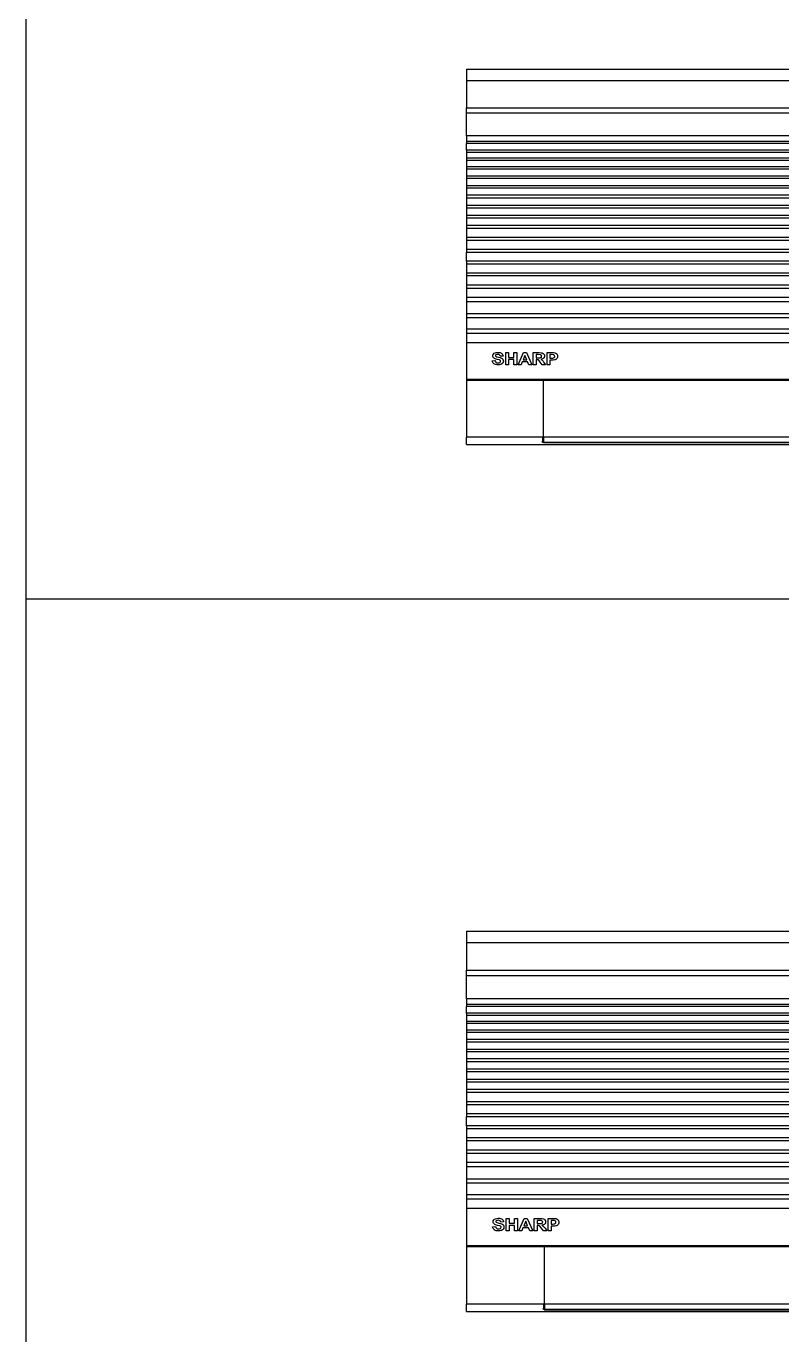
# Model space of a CAD drawing. Header units: inches. Extents: x 17074 to 430035, y 21644 to 175348.
# Drawn here: x 76378 to 77225, y 29474 to 30941 of the extents above; entities that cross this region are included whole.
import ezdxf

# ---------------------------------------------------------------- set-up
doc = ezdxf.new("R2010")
doc.units = ezdxf.units.IN
doc.header["$MEASUREMENT"] = 0
doc.layers.add('Edges', color=7, linetype='Continuous')

# ---------------------------------------------------------------- blocks, each defined once
blk = doc.blocks.new('air con')
at = {"layer": 'Edges'}
for p, q in [((71.402, 41.898), (152.402, 41.898)), ((71.402, 41.898), (71.402, 41.095)), ((71.402, 41.095), (152.402, 41.095)), ((71.402, 41.095), (71.402, 39.122)), ((71.402, 39.122), (152.402, 39.122)), ((71.402, 38.724), (71.402, 39.122)), ((152.402, 38.724), (71.402, 38.724)), ((71.402, 37.092), (71.402, 38.724)), ((71.402, 37.092), (71.402, 36.701)), ((152.402, 37.092), (71.402, 37.092)), ((152.402, 36.701), (71.402, 36.701)), ((71.402, 36.701), (71.402, 36.542)), ((152.402, 36.542), (71.402, 36.542)), ((71.402, 36.078), (71.402, 36.542)), ((152.402, 36.078), (71.402, 36.078)), ((71.402, 36.078), (71.402, 35.914)), ((152.402, 35.914), (71.402, 35.914)), ((71.402, 35.914), (71.402, 35.493)), ((71.402, 35.493), (71.402, 35.34)), ((152.402, 35.493), (71.402, 35.493)), ((152.402, 35.34), (71.402, 35.34)), ((71.402, 35.34), (71.402, 34.877)), ((152.402, 34.877), (71.402, 34.877)), ((71.402, 34.877), (71.402, 34.709)), ((152.402, 34.709), (71.402, 34.709)), ((71.402, 34.709), (71.402, 34.207)), ((152.402, 34.207), (71.402, 34.207)), ((71.402, 34.207), (71.402, 34.022)), ((71.402, 34.022), (71.402, 33.51)), ((152.402, 34.022), (71.402, 34.022)), ((152.402, 33.51), (71.402, 33.51)), ((71.402, 33.51), (71.402, 33.335)), ((152.402, 33.335), (71.402, 33.335)), ((71.402, 33.335), (71.402, 32.826)), ((152.402, 32.826), (71.402, 32.826)), ((71.402, 32.826), (71.402, 32.625)), ((152.402, 32.625), (71.402, 32.625)), ((71.402, 32.625), (71.402, 32.098)), ((152.402, 32.098), (71.402, 32.098)), ((71.402, 32.098), (71.402, 31.911)), ((152.402, 31.911), (71.402, 31.911)), ((71.402, 31.911), (71.402, 31.378)), ((152.402, 31.378), (71.402, 31.378)), ((71.402, 31.378), (71.402, 31.189)), ((152.402, 31.189), (71.402, 31.189)), ((71.402, 31.189), (71.402, 30.654)), ((152.402, 30.654), (71.402, 30.654)), ((71.402, 30.654), (71.402, 30.439)), ((152.402, 30.439), (71.402, 30.439)), ((71.402, 30.439), (71.402, 29.791)), ((152.402, 29.791), (71.402, 29.791)), ((71.402, 29.791), (71.402, 29.562)), ((71.402, 29.562), (71.402, 28.935)), ((152.402, 29.562), (71.402, 29.562)), ((152.402, 28.935), (71.402, 28.935)), ((71.402, 28.935), (71.402, 28.714)), ((152.402, 28.714), (71.402, 28.714)), ((71.402, 28.092), (71.402, 28.714)), ((152.402, 28.092), (71.402, 28.092)), ((71.402, 28.092), (71.402, 27.871)), ((71.402, 27.871), (71.402, 27.226)), ((152.402, 27.871), (71.402, 27.871)), ((152.402, 27.226), (71.402, 27.226)), ((71.402, 27.226), (71.402, 27.024)), ((71.402, 27.024), (71.402, 26.349)), ((152.402, 27.024), (71.402, 27.024)), ((152.402, 26.349), (71.402, 26.349)), ((71.402, 26.349), (71.402, 26.117)), ((152.402, 26.117), (71.402, 26.117)), ((71.402, 26.117), (71.402, 25.469)), ((152.402, 25.469), (71.402, 25.469)), ((71.402, 25.469), (71.402, 25.162)), ((152.402, 25.162), (71.402, 25.162)), ((71.402, 25.162), (71.402, 24.304)), ((152.402, 24.304), (71.402, 24.304)), ((71.402, 24.304), (71.402, 24.002)), ((152.402, 24.002), (71.402, 24.002)), ((71.402, 24.002), (71.402, 23.184)), ((71.402, 23.184), (71.402, 22.883)), ((152.402, 23.184), (71.402, 23.184)), ((152.402, 22.883), (71.402, 22.883)), ((71.402, 22.883), (71.402, 22.213)), ((152.402, 22.213), (71.402, 22.213)), ((71.402, 22.213), (71.402, 19.568)), ((73.294, 21.346), (73.326, 21.406)), ((73.326, 21.406), (73.378, 21.457)), ((73.378, 21.457), (73.448, 21.494)), ((73.448, 21.494), (73.537, 21.517)), ((73.563, 21.371), (73.504, 21.347)), ((73.537, 21.517), (73.642, 21.525)), ((73.64, 21.379), (73.563, 21.371)), ((73.713, 21.372), (73.64, 21.379)), ((73.642, 21.525), (73.729, 21.52)), ((73.766, 21.35), (73.713, 21.372)), ((73.729, 21.52), (73.804, 21.507)), ((73.804, 21.507), (73.868, 21.484)), ((73.868, 21.484), (73.921, 21.453)), ((73.921, 21.453), (73.962, 21.414)), ((73.962, 21.414), (73.992, 21.369)), ((73.992, 21.369), (74.011, 21.318)), ((74.215, 20.639), (74.215, 21.51)), ((74.215, 21.51), (74.413, 21.51)), ((74.413, 21.51), (74.413, 21.167)), ((74.802, 21.167), (74.802, 21.51)), ((74.802, 21.51), (75.001, 21.51)), ((75.001, 21.51), (75.001, 20.639)), ((75.106, 20.639), (75.489, 21.51)), ((75.489, 21.51), (75.699, 21.51)), ((75.699, 21.51), (76.093, 20.639)), ((76.199, 20.639), (76.199, 21.51)), ((76.199, 21.51), (76.616, 21.51)), ((76.552, 21.362), (76.397, 21.362)), ((76.397, 21.362), (76.397, 21.141)), ((76.697, 21.359), (76.552, 21.362)), ((76.616, 21.51), (76.752, 21.504)), ((76.74, 21.347), (76.697, 21.359)), ((76.752, 21.504), (76.845, 21.486)), ((76.845, 21.486), (76.91, 21.454)), ((76.91, 21.454), (76.96, 21.403)), ((76.96, 21.403), (76.992, 21.338)), ((77.19, 20.639), (77.19, 21.51)), ((77.19, 21.51), (77.508, 21.51)), ((77.388, 21.362), (77.388, 21.115)), ((77.484, 21.362), (77.388, 21.362)), ((77.627, 21.356), (77.484, 21.362)), ((77.508, 21.51), (77.658, 21.506)), ((77.658, 21.506), (77.744, 21.497)), ((77.744, 21.497), (77.822, 21.465)), ((77.822, 21.465), (77.886, 21.411)), ((77.886, 21.411), (77.911, 21.376)), ((77.911, 21.376), (77.929, 21.336)), ((73.247, 20.922), (73.441, 20.939)), ((73.262, 20.853), (73.247, 20.922)), ((73.287, 20.793), (73.262, 20.853)), ((73.283, 21.282), (73.294, 21.346)), ((73.289, 21.232), (73.283, 21.282)), ((73.322, 20.742), (73.287, 20.793)), ((73.306, 21.186), (73.289, 21.232)), ((73.334, 21.144), (73.306, 21.186)), ((73.367, 20.7), (73.322, 20.742)), ((73.374, 21.106), (73.334, 21.144)), ((73.422, 20.666), (73.367, 20.7)), ((73.412, 21.082), (73.374, 21.106)), ((73.462, 21.059), (73.412, 21.082)), ((73.488, 20.642), (73.422, 20.666)), ((73.441, 20.939), (73.467, 20.864)), ((73.598, 21.02), (73.462, 21.059)), ((73.467, 20.864), (73.511, 20.812)), ((73.481, 21.324), (73.473, 21.293)), ((73.473, 21.293), (73.48, 21.265)), ((73.48, 21.265), (73.502, 21.241)), ((73.504, 21.347), (73.481, 21.324)), ((73.565, 20.628), (73.488, 20.642)), ((73.502, 21.241), (73.567, 21.212)), ((73.511, 20.812), (73.574, 20.782)), ((73.653, 20.623), (73.565, 20.628)), ((73.567, 21.212), (73.685, 21.182)), ((73.574, 20.782), (73.655, 20.772)), ((73.757, 20.982), (73.598, 21.02)), ((73.771, 20.631), (73.653, 20.623)), ((73.655, 20.772), (73.739, 20.781)), ((73.685, 21.182), (73.811, 21.152)), ((73.739, 20.781), (73.8, 20.808)), ((73.8, 20.965), (73.757, 20.982)), ((73.8, 21.311), (73.766, 21.35)), ((73.867, 20.655), (73.771, 20.631)), ((73.82, 21.253), (73.8, 21.311)), ((73.828, 20.944), (73.8, 20.965)), ((73.8, 20.808), (73.836, 20.847)), ((73.811, 21.152), (73.899, 21.12)), ((74.019, 21.261), (73.82, 21.253)), ((73.843, 20.92), (73.828, 20.944)), ((73.836, 20.847), (73.848, 20.892)), ((73.848, 20.892), (73.843, 20.92)), ((73.943, 20.695), (73.867, 20.655)), ((73.899, 21.12), (73.961, 21.081)), ((74, 20.752), (73.943, 20.695)), ((73.961, 21.081), (74.008, 21.031)), ((74.035, 20.82), (74, 20.752)), ((74.008, 21.031), (74.037, 20.968)), ((74.011, 21.318), (74.019, 21.261)), ((74.047, 20.892), (74.035, 20.82)), ((74.037, 20.968), (74.047, 20.892)), ((74.413, 20.639), (74.215, 20.639)), ((74.413, 21.167), (74.802, 21.167)), ((74.802, 21.02), (74.413, 21.02)), ((74.413, 21.02), (74.413, 20.639)), ((74.802, 20.639), (74.802, 21.02)), ((75.001, 20.639), (74.802, 20.639)), ((75.317, 20.639), (75.106, 20.639)), ((75.398, 20.837), (75.317, 20.639)), ((75.791, 20.837), (75.398, 20.837)), ((75.592, 21.306), (75.459, 20.983)), ((75.459, 20.983), (75.727, 20.983)), ((75.727, 20.983), (75.592, 21.306)), ((75.877, 20.639), (75.791, 20.837)), ((76.093, 20.639), (75.877, 20.639)), ((76.397, 20.639), (76.199, 20.639)), ((76.397, 21.141), (76.544, 21.141)), ((76.437, 21.002), (76.397, 21.002)), ((76.397, 21.002), (76.397, 20.639)), ((76.496, 21), (76.437, 21.002)), ((76.537, 20.993), (76.496, 21)), ((76.568, 20.979), (76.537, 20.993)), ((76.544, 21.141), (76.66, 21.144)), ((76.597, 20.956), (76.568, 20.979)), ((76.702, 20.828), (76.597, 20.956)), ((76.66, 21.144), (76.722, 21.152)), ((76.845, 20.639), (76.702, 20.828)), ((76.722, 21.152), (76.754, 21.167)), ((76.772, 21.325), (76.74, 21.347)), ((76.804, 21.034), (76.743, 21.023)), ((76.743, 21.023), (76.802, 20.988)), ((76.754, 21.167), (76.778, 21.189)), ((76.791, 21.294), (76.772, 21.325)), ((76.778, 21.189), (76.793, 21.218)), ((76.798, 21.254), (76.791, 21.294)), ((76.793, 21.218), (76.798, 21.254)), ((76.802, 20.988), (76.849, 20.95)), ((76.856, 21.052), (76.804, 21.034)), ((77.082, 20.639), (76.845, 20.639)), ((76.849, 20.95), (76.899, 20.895)), ((76.901, 21.075), (76.856, 21.052)), ((76.899, 20.895), (76.962, 20.809)), ((76.938, 21.104), (76.901, 21.075)), ((76.966, 21.138), (76.938, 21.104)), ((76.962, 20.809), (77.082, 20.639)), ((76.986, 21.176), (76.966, 21.138)), ((76.999, 21.219), (76.986, 21.176)), ((76.992, 21.338), (77.003, 21.266)), ((77.003, 21.266), (76.999, 21.219)), ((77.388, 20.639), (77.19, 20.639)), ((77.388, 21.115), (77.497, 21.115)), ((77.518, 20.967), (77.388, 20.967)), ((77.388, 20.967), (77.388, 20.639)), ((77.497, 21.115), (77.595, 21.119)), ((77.637, 20.97), (77.518, 20.967)), ((77.595, 21.119), (77.654, 21.129)), ((77.671, 21.343), (77.627, 21.356)), ((77.724, 20.98), (77.637, 20.97)), ((77.654, 21.129), (77.689, 21.146)), ((77.707, 21.318), (77.671, 21.343)), ((77.689, 21.146), (77.716, 21.172)), ((77.731, 21.283), (77.707, 21.318)), ((77.716, 21.172), (77.733, 21.203)), ((77.776, 20.995), (77.724, 20.98)), ((77.738, 21.239), (77.731, 21.283)), ((77.733, 21.203), (77.738, 21.239)), ((77.827, 21.021), (77.776, 20.995)), ((77.873, 21.058), (77.827, 21.021)), ((77.91, 21.107), (77.873, 21.058)), ((77.935, 21.168), (77.91, 21.107)), ((77.929, 21.336), (77.939, 21.291)), ((77.943, 21.242), (77.935, 21.168)), ((77.939, 21.291), (77.943, 21.242)), ((152.402, 19.568), (71.402, 19.568)), ((71.402, 19.568), (71.402, 19.493)), ((152.402, 19.493), (71.402, 19.493)), ((71.402, 19.493), (71.402, 15.42)), ((76.921, 15.42), (76.921, 19.493)), ((76.921, 18.47), (76.921, 18.812)), ((76.921, 18.133), (76.921, 18.47)), ((76.921, 17.803), (76.921, 18.133)), ((76.921, 17.48), (76.921, 17.803)), ((76.921, 17.163), (76.921, 17.48)), ((76.921, 16.853), (76.921, 17.163)), ((76.921, 16.551), (76.921, 16.853)), ((76.921, 16.256), (76.921, 16.551)), ((76.921, 15.969), (76.921, 16.256)), ((76.921, 15.69), (76.921, 15.969)), ((76.855, 15.42), (71.402, 15.42)), ((71.402, 14.898), (71.402, 15.42)), ((71.402, 14.898), (152.402, 14.898)), ((76.921, 15.42), (76.855, 15.42)), ((76.855, 15.42), (76.855, 15.142)), ((76.921, 15.142), (76.855, 15.142)), ((76.855, 15.051), (76.855, 15.142)), ((76.921, 15.051), (76.855, 15.051)), ((76.921, 15.42), (76.921, 15.69)), ((76.921, 15.42), (76.921, 15.142)), ((146.421, 15.42), (76.921, 15.42)), ((76.921, 15.142), (76.921, 15.051)), ((146.421, 15.051), (76.921, 15.051)), ((76.921, 15.051), (76.921, 15.012)), ((146.421, 15.012), (76.921, 15.012))]:
    blk.add_line(p, q, dxfattribs=at)
blk = doc.blocks.new('1.5HP AIR CONDITION')
at = {"xscale": 22.95287572191861, "yscale": 22.95287572191861, "zscale": 22.95287572191861}
blk.add_blockref('air con', (-3117.8, -341.9), dxfattribs=at)
blk = doc.blocks.new('2.0 HP AIR CONDITION')
at = {"xscale": 23.26929927673688, "yscale": 23.26929927673688, "zscale": 23.26929927673688}
blk.add_blockref('air con', (-3237.6, -346.7), dxfattribs=at)

msp = doc.modelspace()

# ---------------------------------------------------------------- linework, layer by layer
at = {"color": 1}
msp.add_line((76377.8, 30299.3), (94776.9, 30299.3), dxfattribs=at)
msp.add_lwpolyline([(76377.8, 33101.1), (94776.9, 33159.5), (94776.9, 28392.5), (76377.8, 28334.2)], close=True, dxfattribs=at)

# ---------------------------------------------------------------- block references
at = {"xscale": 0.6790501703158356, "yscale": 0.6790501703158356, "zscale": 0.6790501703158356}
for name, p in [('1.5HP AIR CONDITION', (77875.6, 30472.2)), ('2.0 HP AIR CONDITION', (77941.6, 29500))]:
    msp.add_blockref(name, p, dxfattribs=at)

doc.saveas('drawing.dxf')
